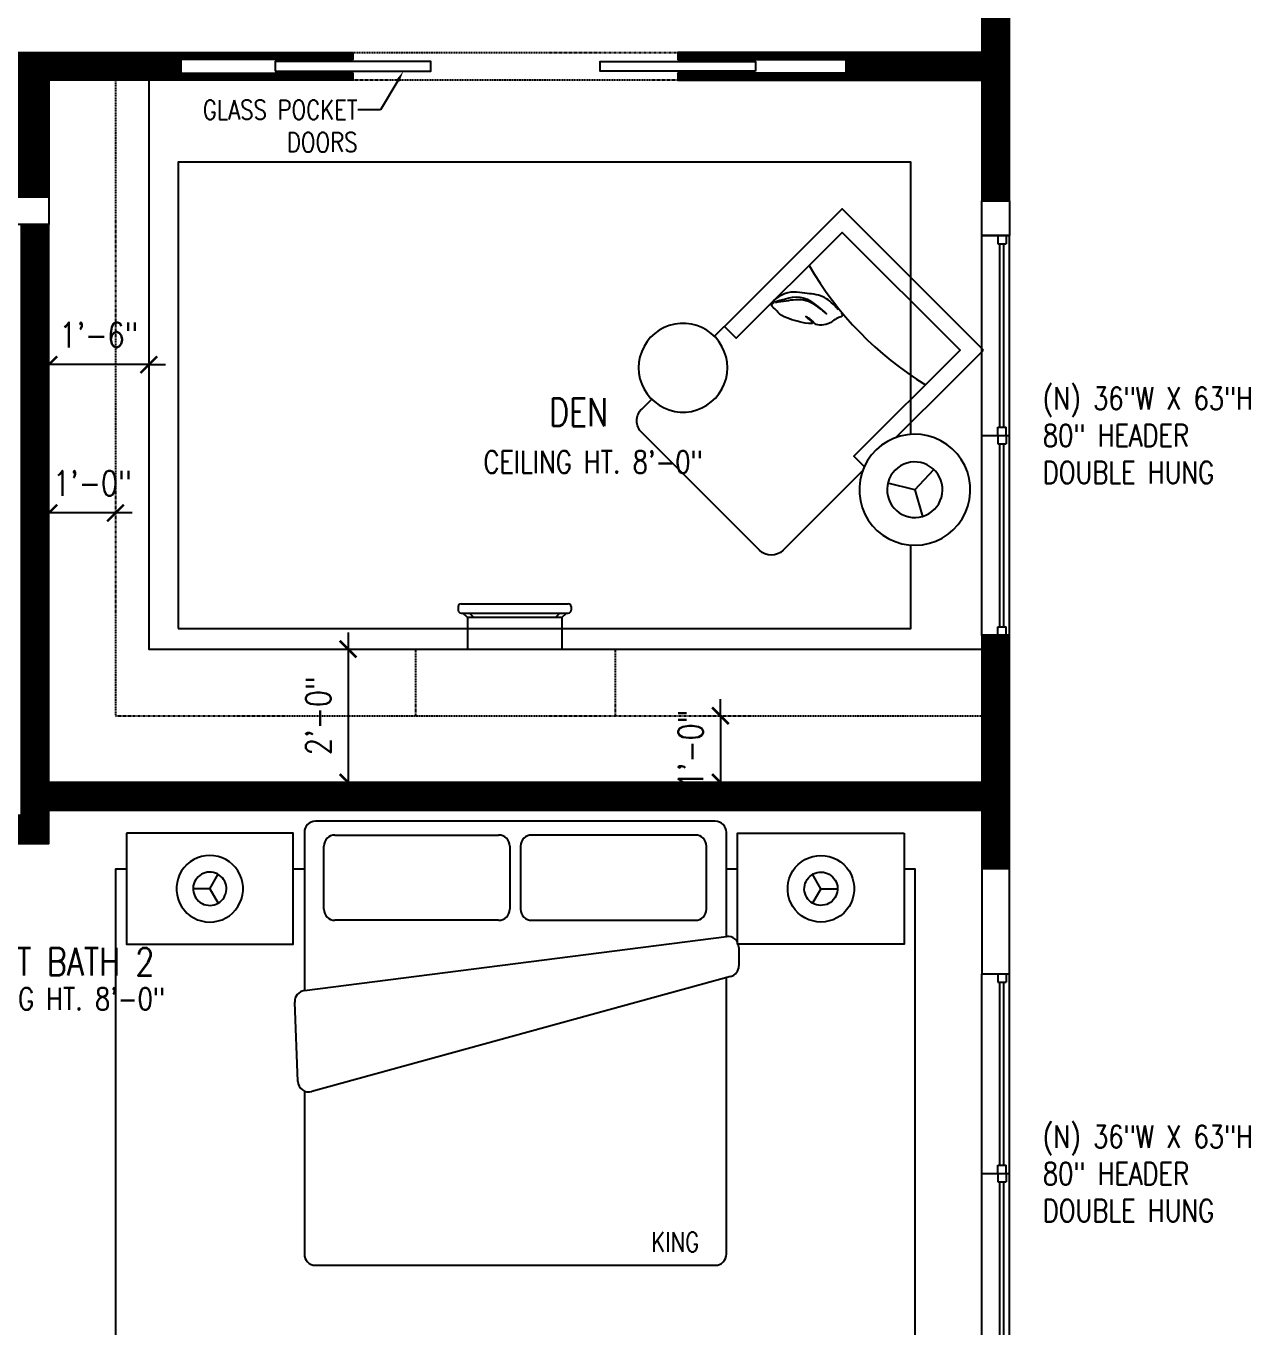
# Model space of a CAD drawing. Header units: inches. Extents: x -1 to 4116, y -71 to 1384.
# Drawn here: x 1311.7 to 1532.1, y 479 to 713.4 of the extents above; entities that cross this region are included whole.
import ezdxf
from ezdxf import colors
from ezdxf.entities.mleader import LeaderData, LeaderLine
from ezdxf.enums import TextEntityAlignment as Align
from ezdxf.math import Vec2, Vec3

# ---------------------------------------------------------------- set-up
doc = ezdxf.new("R2010")
doc.units = ezdxf.units.IN
doc.header["$MEASUREMENT"] = 0
doc.linetypes.add('HIDDEN2', pattern=[0.1875, 0.125, -0.0625])
doc.layers.get('DEFPOINTS').update_dxf_attribs({"color": 92, "lineweight": 15})
for name, color, linetype in [('A-ANNO - NEW', 3, 'Continuous'), ('A-ANNO-CLNG-HT-NEW', 2, 'Continuous'), ('A-ANNO-ROOMTAG-NEW', 2, 'Continuous'), ('A-CASE-BLW', 1, 'HIDDEN2'), ('A-CASE-NEW', 2, 'Continuous'), ('A-CASE-OVER', 1, 'HIDDEN2'), ('A-CLNG-HEAD', 1, 'HIDDEN2'), ('A-DIM-CONS', 2, 'Continuous'), ('A-DOOR-NEW', 2, 'Continuous'), ('A-FLOR-SILL', 8, 'Continuous'), ('A-FURN', 8, 'Continuous'), ('A-GLAZ', 1, 'Continuous'), ('A-WALL-EXIST', 4, 'Continuous'), ('A-WALL-HTCH-F', 252, 'Continuous'), ('A-WALL-NEW', 4, 'Continuous')]:
    doc.layers.add(name, color=color, linetype=linetype)
doc.styles.add('ccTXT', font='ROMANS.shx', dxfattribs={"width": 0.8})
doc.dimstyles.new('DIM48$0', dxfattribs={"dimscale": 48, "dimtxt": 0.09375, "dimasz": 0.0625, "dimexe": 0.0625, "dimexo": 0.0625, "dimgap": 0.0625, "dimtad": 0, "dimdec": 8, "dimrnd": 0.125, "dimzin": 3, "dimdsep": 46, "dimlunit": 4, "dimtxsty": 'ccTXT', "dimblk": 'ARCHTICK', "dimblk1": 'ARCHTICK', "dimblk2": 'ARCHTICK', "dimsah": 1, "dimcen": 0.09375, "dimdle": 0.0625, "dimclrd": 2, "dimclre": 1, "dimclrt": 256, "dimadec": 0, "dimazin": 0, "dimtfac": 0.6, "dimtdec": 4, "dimtix": 1, "dimtmove": 2, "dimatfit": 3, "dimldrblk": 'ARCHTICK', "dimfxl": 1, "dimtvp": 1, "dimfrac": 2, "dimtolj": 1, "dimtzin": 0, "dimarcsym": 0})

# ---------------------------------------------------------------- blocks, each defined once
blk = doc.blocks.new('*U4')
for p, q in [((0, 5), (36, 5)), ((0, 5), (36, 5)), ((0, 2.875), (0, 4.375)), ((0, 4.375), (1.5, 4.375)), ((0, 2.875), (1.5, 2.875)), ((1.5, 2.875), (1.5, 4.375)), ((1.5, 4), (34.5, 4)), ((1.5, 3.25), (34.5, 3.25)), ((34.5, 2.875), (34.5, 4.375)), ((36, 4.375), (34.5, 4.375)), ((36, 2.875), (34.5, 2.875)), ((36, 2.875), (36, 4.375))]:
    blk.add_line(p, q)
at = {"flags": 128}
for points in [[(0, 0), (0, 5), (0, 5), (0, 5)], [(36, 0), (36, 5), (36, 5), (36, 5)]]:
    blk.add_lwpolyline(points, dxfattribs=at)
at = {"layer": 'A-FLOR-SILL'}
blk.add_line((0, 0), (36, 0), dxfattribs=at)
at = {"layer": 'A-GLAZ', "color": 8}
blk.add_line((0, 0), (36, 0), dxfattribs=at)
blk = doc.blocks.new('*U140')
blk.add_lwpolyline([(-66, -42), (66, -42), (66, 42), (-66, 42)], close=True)
blk = doc.blocks.new('*U141')
at = {"color": 0, "linetype": 'ByBlock'}
for p, q in [((-10.16, 19.49), (-10.16, 18.83)), ((-9.66, 19.99), (9.66, 19.99)), ((10.16, 19.49), (10.16, 18.83)), ((-9.66, 18.33), (9.66, 18.33)), ((-8.5, 17.5), (-9.33, 18.33)), ((8.5, 17.5), (-8.5, 17.5)), ((-8.5, 17.5), (-8.5, 2.16)), ((-7.33, 17.5), (-8.16, 18.33)), ((7.33, 17.5), (8.16, 18.33)), ((8.5, 17.5), (9.33, 18.33)), ((8.5, 17.5), (8.5, 2.16)), ((6.84, 0.5), (-6.84, 0.5))]:
    blk.add_line(p, q, dxfattribs=at)
for centre, radius, start, end in [((-9.66, 19.49), 0.5, 90, 180), ((-9.66, 18.83), 0.5, 180, 270), ((9.66, 19.49), 0.5, 0, 90), ((9.66, 18.83), 0.5, 270, 0), ((-6.84, 2.16), 1.66, 180, 270), ((6.84, 2.16), 1.66, 270, 0)]:
    blk.add_arc(centre, radius, start, end, dxfattribs=at)
blk = doc.blocks.new('*U147')
blk.add_lwpolyline([(-72, -54), (72, -54), (72, 54), (-72, 54)], close=True)
blk = doc.blocks.new('*U131')
for p, q in [((-34.49, -15.85), (-34.49, -4.49)), ((-32.49, -2.49), (-3.02, -2.49)), ((-1.02, -4.49), (-1.02, -15.85)), ((0.95, -4.49), (0.95, -15.85)), ((32.42, -2.49), (2.95, -2.49)), ((34.42, -15.85), (34.42, -4.49)), ((-3.02, -17.85), (-32.49, -17.85)), ((2.95, -17.85), (32.42, -17.85)), ((-38, -30.52), (38, -20.77)), ((40.26, -22.75), (40.26, -26.06)), ((38.77, -27.99), (-36.64, -48.72)), ((-39.16, -46.87), (-39.74, -32.58))]:
    blk.add_line(p, q)
for points in [[(38, -20.77), (38, -2, 0.414214), (36, 0), (-36, 0, 0.414214), (-38, -2), (-38, -30.52)], [(-38, -48.61), (-38, -78, 0.414214), (-36, -80), (36, -80, 0.414214), (38, -78), (38, -28.2)]]:
    blk.add_lwpolyline(points, format="xyb")
for centre, start, end in [((-32.49, -4.49), 90, 180), ((-3.02, -4.49), 0, 90), ((2.95, -4.49), 90, 180), ((32.42, -4.49), 0, 90), ((-32.49, -15.85), 180, 270), ((-3.02, -15.85), 270, 0), ((2.95, -15.85), 180, 270), ((32.42, -15.85), 270, 0), ((38.26, -22.75), 0, 97.3662), ((38.26, -26.06), 285, 0), ((-37.74, -32.5), 97.3662, 182.3352), ((-37.16, -46.79), 182.3352, 285)]:
    blk.add_arc(centre, 2, start, end)
blk = doc.blocks.new('*U148')
blk.add_wipeout([(0, 0), (0, -20), (30, -20), (30, 0)])
blk.add_lwpolyline([(0, 0), (0, -20), (30, -20), (30, 0)], close=True)
blk = doc.blocks.new('*U138')
blk.add_wipeout([(6, 0), (5.95, 0.75), (5.81, 1.49), (5.58, 2.21), (5.26, 2.89), (4.85, 3.53), (4.37, 4.11), (3.82, 4.62), (3.21, 5.07), (2.55, 5.43), (1.85, 5.71), (1.12, 5.89), (0.38, 5.99), (-0.38, 5.99), (-1.12, 5.89), (-1.85, 5.71), (-2.55, 5.43), (-3.21, 5.07), (-3.82, 4.62), (-4.37, 4.11), (-4.85, 3.53), (-5.26, 2.89), (-5.58, 2.21), (-5.81, 1.49), (-5.95, 0.75), (-6, 0), (-5.95, -0.75), (-5.81, -1.49), (-5.58, -2.21), (-5.26, -2.89), (-4.85, -3.53), (-4.37, -4.11), (-3.82, -4.62), (-3.21, -5.07), (-2.55, -5.43), (-1.85, -5.71), (-1.12, -5.89), (-0.38, -5.99), (0.38, -5.99), (1.12, -5.89), (1.85, -5.71), (2.55, -5.43), (3.21, -5.07), (3.82, -4.62), (4.37, -4.11), (4.85, -3.53), (5.26, -2.89), (5.58, -2.21), (5.81, -1.49), (5.95, -0.75)])
at = {"color": 0}
for q in [(-2.6, 1.5), (2.6, 1.5), (0, -3)]:
    blk.add_line((0, 0), q, dxfattribs=at)
for points in [[(6, 0), (5.95, 0.75), (5.81, 1.49), (5.58, 2.21), (5.26, 2.89), (4.85, 3.53), (4.37, 4.11), (3.82, 4.62), (3.21, 5.07), (2.55, 5.43), (1.85, 5.71), (1.12, 5.89), (0.38, 5.99), (-0.38, 5.99), (-1.12, 5.89), (-1.85, 5.71), (-2.55, 5.43), (-3.21, 5.07), (-3.82, 4.62), (-4.37, 4.11), (-4.85, 3.53), (-5.26, 2.89), (-5.58, 2.21), (-5.81, 1.49), (-5.95, 0.75), (-6, 0), (-5.95, -0.75), (-5.81, -1.49), (-5.58, -2.21), (-5.26, -2.89), (-4.85, -3.53), (-4.37, -4.11), (-3.82, -4.62), (-3.21, -5.07), (-2.55, -5.43), (-1.85, -5.71), (-1.12, -5.89), (-0.38, -5.99), (0.38, -5.99), (1.12, -5.89), (1.85, -5.71), (2.55, -5.43), (3.21, -5.07), (3.82, -4.62), (4.37, -4.11), (4.85, -3.53), (5.26, -2.89), (5.58, -2.21), (5.81, -1.49), (5.95, -0.75)], [(2.6, 1.5), (2.39, 1.81), (2.14, 2.1), (1.86, 2.35), (1.55, 2.57), (1.22, 2.74), (0.87, 2.87), (0.5, 2.96), (0.13, 3), (-0.25, 2.99), (-0.62, 2.93), (-0.99, 2.83), (-1.33, 2.69), (-1.66, 2.5), (-1.96, 2.27), (-2.23, 2.01), (-2.46, 1.71), (-2.66, 1.39), (-2.81, 1.05), (-2.92, 0.69), (-2.98, 0.31), (-3, -0.06), (-2.97, -0.44), (-2.89, -0.81), (-2.77, -1.16), (-2.6, -1.5), (-2.39, -1.81), (-2.14, -2.1), (-1.86, -2.35), (-1.55, -2.57), (-1.22, -2.74), (-0.87, -2.87), (-0.5, -2.96), (-0.13, -3), (0.25, -2.99), (0.62, -2.93), (0.99, -2.83), (1.33, -2.69), (1.66, -2.5), (1.96, -2.27), (2.23, -2.01), (2.46, -1.71), (2.66, -1.39), (2.81, -1.05), (2.92, -0.69), (2.98, -0.31), (3, 0.06), (2.97, 0.44), (2.89, 0.81), (2.77, 1.16)]]:
    blk.add_lwpolyline(points, close=True)
blk = doc.blocks.new('*U149')
blk.add_wipeout([(0, 0), (0, -20), (30, -20), (30, 0)])
blk.add_lwpolyline([(0, 0), (0, -20), (30, -20), (30, 0)], close=True)
blk = doc.blocks.new('*U150')
blk.add_wipeout([(8, 0), (7.94, 1), (7.75, 1.99), (7.44, 2.94), (7.01, 3.85), (6.47, 4.7), (5.83, 5.48), (5.1, 6.16), (4.29, 6.75), (3.41, 7.24), (2.47, 7.61), (1.5, 7.86), (0.5, 7.98), (-0.5, 7.98), (-1.5, 7.86), (-2.47, 7.61), (-3.41, 7.24), (-4.29, 6.75), (-5.1, 6.16), (-5.83, 5.48), (-6.47, 4.7), (-7.01, 3.85), (-7.44, 2.94), (-7.75, 1.99), (-7.94, 1), (-8, 0), (-7.94, -1), (-7.75, -1.99), (-7.44, -2.94), (-7.01, -3.85), (-6.47, -4.7), (-5.83, -5.48), (-5.1, -6.16), (-4.29, -6.75), (-3.41, -7.24), (-2.47, -7.61), (-1.5, -7.86), (-0.5, -7.98), (0.5, -7.98), (1.5, -7.86), (2.47, -7.61), (3.41, -7.24), (4.29, -6.75), (5.1, -6.16), (5.83, -5.48), (6.47, -4.7), (7.01, -3.85), (7.44, -2.94), (7.75, -1.99), (7.94, -1)])
blk.add_lwpolyline([(8, 0), (7.94, 1), (7.75, 1.99), (7.44, 2.94), (7.01, 3.85), (6.47, 4.7), (5.83, 5.48), (5.1, 6.16), (4.29, 6.75), (3.41, 7.24), (2.47, 7.61), (1.5, 7.86), (0.5, 7.98), (-0.5, 7.98), (-1.5, 7.86), (-2.47, 7.61), (-3.41, 7.24), (-4.29, 6.75), (-5.1, 6.16), (-5.83, 5.48), (-6.47, 4.7), (-7.01, 3.85), (-7.44, 2.94), (-7.75, 1.99), (-7.94, 1), (-8, 0), (-7.94, -1), (-7.75, -1.99), (-7.44, -2.94), (-7.01, -3.85), (-6.47, -4.7), (-5.83, -5.48), (-5.1, -6.16), (-4.29, -6.75), (-3.41, -7.24), (-2.47, -7.61), (-1.5, -7.86), (-0.5, -7.98), (0.5, -7.98), (1.5, -7.86), (2.47, -7.61), (3.41, -7.24), (4.29, -6.75), (5.1, -6.16), (5.83, -5.48), (6.47, -4.7), (7.01, -3.85), (7.44, -2.94), (7.75, -1.99), (7.94, -1)], close=True)
blk = doc.blocks.new('*U139')
blk.add_wipeout([(10, 0), (9.92, 1.25), (9.69, 2.49), (9.3, 3.68), (8.76, 4.82), (8.09, 5.88), (7.29, 6.85), (6.37, 7.71), (5.36, 8.44), (4.26, 9.05), (3.09, 9.51), (1.87, 9.82), (0.63, 9.98), (-0.63, 9.98), (-1.87, 9.82), (-3.09, 9.51), (-4.26, 9.05), (-5.36, 8.44), (-6.37, 7.71), (-7.29, 6.85), (-8.09, 5.88), (-8.76, 4.82), (-9.3, 3.68), (-9.69, 2.49), (-9.92, 1.25), (-10, 0), (-9.92, -1.25), (-9.69, -2.49), (-9.3, -3.68), (-8.76, -4.82), (-8.09, -5.88), (-7.29, -6.85), (-6.37, -7.71), (-5.36, -8.44), (-4.26, -9.05), (-3.09, -9.51), (-1.87, -9.82), (-0.63, -9.98), (0.63, -9.98), (1.87, -9.82), (3.09, -9.51), (4.26, -9.05), (5.36, -8.44), (6.37, -7.71), (7.29, -6.85), (8.09, -5.88), (8.76, -4.82), (9.3, -3.68), (9.69, -2.49), (9.92, -1.25)])
at = {"color": 0}
for q in [(-4.33, 2.5), (4.33, 2.5), (0, -5)]:
    blk.add_line((0, 0), q, dxfattribs=at)
for points in [[(10, 0), (9.92, 1.25), (9.69, 2.49), (9.3, 3.68), (8.76, 4.82), (8.09, 5.88), (7.29, 6.85), (6.37, 7.71), (5.36, 8.44), (4.26, 9.05), (3.09, 9.51), (1.87, 9.82), (0.63, 9.98), (-0.63, 9.98), (-1.87, 9.82), (-3.09, 9.51), (-4.26, 9.05), (-5.36, 8.44), (-6.37, 7.71), (-7.29, 6.85), (-8.09, 5.88), (-8.76, 4.82), (-9.3, 3.68), (-9.69, 2.49), (-9.92, 1.25), (-10, 0), (-9.92, -1.25), (-9.69, -2.49), (-9.3, -3.68), (-8.76, -4.82), (-8.09, -5.88), (-7.29, -6.85), (-6.37, -7.71), (-5.36, -8.44), (-4.26, -9.05), (-3.09, -9.51), (-1.87, -9.82), (-0.63, -9.98), (0.63, -9.98), (1.87, -9.82), (3.09, -9.51), (4.26, -9.05), (5.36, -8.44), (6.37, -7.71), (7.29, -6.85), (8.09, -5.88), (8.76, -4.82), (9.3, -3.68), (9.69, -2.49), (9.92, -1.25)], [(4.33, 2.5), (3.98, 3.02), (3.57, 3.5), (3.11, 3.92), (2.59, 4.28), (2.03, 4.57), (1.45, 4.79), (0.83, 4.93), (0.21, 5), (-0.42, 4.98), (-1.04, 4.89), (-1.64, 4.72), (-2.22, 4.48), (-2.77, 4.16), (-3.27, 3.78), (-3.72, 3.35), (-4.11, 2.85), (-4.43, 2.32), (-4.69, 1.74), (-4.87, 1.14), (-4.97, 0.52), (-5, -0.1), (-4.95, -0.73), (-4.82, -1.34), (-4.61, -1.94), (-4.33, -2.5), (-3.98, -3.02), (-3.57, -3.5), (-3.11, -3.92), (-2.59, -4.28), (-2.03, -4.57), (-1.45, -4.79), (-0.83, -4.93), (-0.21, -5), (0.42, -4.98), (1.04, -4.89), (1.64, -4.72), (2.22, -4.48), (2.77, -4.16), (3.27, -3.78), (3.72, -3.35), (4.11, -2.85), (4.43, -2.32), (4.69, -1.74), (4.87, -1.14), (4.97, -0.52), (5, 0.1), (4.95, 0.73), (4.82, 1.34), (4.61, 1.94)]]:
    blk.add_lwpolyline(points, close=True)
blk = doc.blocks.new('*U106')
at = {"linetype": 'ByBlock'}
blk.add_lwpolyline([(0, 0), (-28, 0), (-28, -1.75), (0, -1.75)], close=True, dxfattribs=at)
blk = doc.blocks.new('_ArchTick')
at = {"color": 0, "linetype": 'ByBlock', "const_width": 0.15}
blk.add_lwpolyline([(-0.5, -0.5), (0.5, 0.5)], dxfattribs=at)
blk = doc.blocks.new('*D541')
at = {"layer": 'A-DIM-CONS', "color": 2, "lineweight": -2, "transparency": 16777216}
blk.add_line((1369.69, 604.12), (1369.69, 574.12), dxfattribs=at)
at = {"layer": 'DEFPOINTS', "color": 0, "transparency": 16777216}
for p in [(1369.69, 601.12), (1369.69, 577.12), (1369.69, 577.12)]:
    blk.add_point(p, dxfattribs=at)
at = {"layer": 'A-DIM-CONS', "color": 2, "lineweight": -2, "transparency": 16777216, "xscale": 3, "yscale": 3, "zscale": 3}
for p, rotation in [((1369.69, 601.12), 90), ((1369.69, 577.12), 270)]:
    blk.add_blockref('_ArchTick', p, dxfattribs=dict(at, rotation=rotation))
at = {"layer": 'A-DIM-CONS', "transparency": 16777216, "insert": (1364.33, 589.12), "char_height": 4.5, "attachment_point": 5, "rotation": 90, "style": 'ccTXT'}
blk.add_mtext('\\A1;2\'-0"', dxfattribs=at)
blk = doc.blocks.new('*D542')
at = {"layer": 'A-DIM-CONS', "color": 2, "lineweight": -2, "transparency": 16777216}
for p, q in [((1436.74, 589.12), (1436.74, 592.12)), ((1436.74, 589.12), (1436.74, 577.12)), ((1436.74, 577.12), (1436.74, 574.12))]:
    blk.add_line(p, q, dxfattribs=at)
at = {"layer": 'DEFPOINTS', "color": 0, "transparency": 16777216}
for p in [(1436.74, 589.12), (1436.74, 577.12), (1436.74, 577.12)]:
    blk.add_point(p, dxfattribs=at)
at = {"layer": 'A-DIM-CONS', "color": 2, "lineweight": -2, "transparency": 16777216, "xscale": 3, "yscale": 3, "zscale": 3}
for p, rotation in [((1436.74, 589.12), 270), ((1436.74, 577.12), 90)]:
    blk.add_blockref('_ArchTick', p, dxfattribs=dict(at, rotation=rotation))
at = {"layer": 'A-DIM-CONS', "transparency": 16777216, "insert": (1431.39, 583.12), "char_height": 4.5, "attachment_point": 5, "rotation": 90, "style": 'ccTXT'}
blk.add_mtext('\\A1;1\'-0"', dxfattribs=at)
blk = doc.blocks.new('*D543')
at = {"layer": 'A-DIM-CONS', "color": 2, "lineweight": -2, "transparency": 16777216}
for p, q in [((1315.81, 652.37), (1312.81, 652.37)), ((1333.81, 652.37), (1315.81, 652.37)), ((1333.81, 652.37), (1336.81, 652.37))]:
    blk.add_line(p, q, dxfattribs=at)
at = {"layer": 'DEFPOINTS', "color": 0, "transparency": 16777216}
for p in [(1315.81, 652.37), (1315.81, 652.37), (1333.81, 652.37)]:
    blk.add_point(p, dxfattribs=at)
at = {"layer": 'A-DIM-CONS', "color": 2, "lineweight": -2, "transparency": 16777216, "xscale": 3, "yscale": 3, "zscale": 3}
blk.add_blockref('_ArchTick', (1315.81, 652.37), dxfattribs=at)
at = {"layer": 'A-DIM-CONS', "color": 2, "lineweight": -2, "transparency": 16777216, "xscale": 3, "yscale": 3, "zscale": 3, "rotation": 180}
blk.add_blockref('_ArchTick', (1333.81, 652.37), dxfattribs=at)
at = {"layer": 'A-DIM-CONS', "transparency": 16777216, "insert": (1324.81, 657.72), "char_height": 4.5, "attachment_point": 5, "style": 'ccTXT'}
blk.add_mtext('\\A1;1\'-6"', dxfattribs=at)
blk = doc.blocks.new('*D544')
at = {"layer": 'A-DIM-CONS', "color": 2, "lineweight": -2, "transparency": 16777216}
blk.add_line((1330.81, 625.65), (1312.81, 625.65), dxfattribs=at)
at = {"layer": 'DEFPOINTS', "color": 0, "transparency": 16777216}
for p in [(1315.81, 625.65), (1315.81, 625.65), (1327.81, 625.65)]:
    blk.add_point(p, dxfattribs=at)
at = {"layer": 'A-DIM-CONS', "color": 2, "lineweight": -2, "transparency": 16777216, "xscale": 3, "yscale": 3, "zscale": 3, "rotation": 180}
blk.add_blockref('_ArchTick', (1315.81, 625.65), dxfattribs=at)
at = {"layer": 'A-DIM-CONS', "color": 2, "lineweight": -2, "transparency": 16777216, "xscale": 3, "yscale": 3, "zscale": 3}
blk.add_blockref('_ArchTick', (1327.81, 625.65), dxfattribs=at)
at = {"layer": 'A-DIM-CONS', "transparency": 16777216, "insert": (1323.64, 631.01), "char_height": 4.5, "attachment_point": 5, "style": 'ccTXT'}
blk.add_mtext('\\A1;1\'-0"', dxfattribs=at)

msp = doc.modelspace()

# ---------------------------------------------------------------- hatches: boundary and pattern name
at = {"layer": 'A-WALL-HTCH-F'}
h = msp.add_hatch(dxfattribs=at)
h.set_pattern_fill('ANSI31', color=256)
h.set_pattern_definition([(45, (344.39756, 69.81976), (-0.088388348, 0.088388348), [])])
h.paths.add_polyline_path([(868.06377117, 1221.86544828), (844.06377117, 1221.86544828), (844.06377117, 1197.86544828), (868.06377117, 1197.86544828)])
h.paths.add_polyline_path([(864.56377117, 1201.36544828), (847.56377117, 1201.36544828), (847.56377117, 1218.36544828), (864.56377117, 1218.36544828)], flags=16)
h.paths.add_polyline_path([(1028.06377117, 1221.86544828), (1004.06377117, 1221.86544828), (1004.06377117, 1197.86544828), (1028.06377117, 1197.86544828)])
h.paths.add_polyline_path([(1007.56377117, 1218.36544828), (1024.56377117, 1218.36544828), (1024.56377117, 1201.36544828), (1007.56377117, 1201.36544828)], flags=16)
h.paths.add_polyline_path([(1188.06377117, 1221.86544828), (1164.06377117, 1221.86544828), (1164.06377117, 1197.86544828), (1188.06377117, 1197.86544828)])
h.paths.add_polyline_path([(1167.56377117, 1218.36544828), (1184.56377117, 1218.36544828), (1184.56377117, 1201.36544828), (1167.56377117, 1201.36544828)], flags=16)
h.paths.add_polyline_path([(1044.06377117, 273.86544828), (1020.06377117, 273.86544828), (1020.06377117, 249.86544828), (1044.06377117, 249.86544828)])
h.paths.add_polyline_path([(1040.56377117, 253.36544828), (1023.56377117, 253.36544828), (1023.56377117, 270.36544828), (1040.56377117, 270.36544828)], flags=16)
h.paths.add_polyline_path([(1163.31377117, 273.86544828), (1152.06377117, 273.86544828), (1152.06377117, 249.86544828), (1163.31377117, 249.86544828), (1163.31377117, 253.36544828), (1155.56377117, 253.36544828), (1155.56377117, 270.36544828), (1163.31377117, 270.36544828)])
h.paths.add_polyline_path([(856.06377117, 326.11544828), (836.31377117, 326.11544828), (836.31377117, 350.07893897), (831.31377117, 350.07893897), (831.31377117, 321.11544828), (856.06377117, 321.11544828)])
h.paths.add_polyline_path([(908.06377117, 326.11544828), (904.06377117, 326.11544828), (904.06377117, 321.11544828), (908.06377117, 321.11544828)])
h.paths.add_polyline_path([(960.06377117, 326.11544828), (956.06377117, 326.11544828), (956.06377117, 321.11544828), (960.06377117, 321.11544828)])
h.paths.add_polyline_path([(836.31377117, 460.1519576), (831.31377117, 460.1519576), (831.31377117, 374.07893897), (836.31377117, 374.07893897)])
h.paths.add_polyline_path([(1212.56377117, 504.36544828), (1167.56377117, 504.36544828), (1167.56377117, 504.86544828), (1164.06377117, 504.86544828), (1164.06377117, 501.36544828), (1166.06377117, 501.36544828), (1166.06377117, 503.63852295), (1167.56377117, 503.63852295), (1167.56377117, 501.36544828), (1204.56377117, 501.36544828), (1204.56377117, 500.86544828), (1208.06377117, 500.86544828), (1208.06377117, 501.36544828), (1212.56377117, 501.36544828)], flags=17)
h.paths.add_polyline_path([(1212.56377117, 504.86544828), (1204.56377117, 504.86544828), (1186.06377117, 504.86544828), (1186.06377117, 504.36544828), (1212.56377117, 504.36544828)], flags=16)
edge = h.paths.add_edge_path(flags=17)
edge.add_line((1212.56488726, 505.11544828), (1186.06377117, 505.11544828))
edge.add_line((1186.06377117, 505.11544828), (1186.06377117, 504.86544828))
edge.add_line((1186.06377117, 504.86544828), (1204.56377117, 504.86544828))
edge.add_line((1204.56377117, 504.86544828), (1212.56377117, 504.86544828))
edge.add_arc((1240.56377117, 504.86544828), 28, 179.4884237428, 180, ccw=False)
h.paths.add_polyline_path([(1172.56377117, 681.86544828), (1167.56377117, 681.86544828), (1167.56377117, 704.36544828), (1172.56377117, 704.36544828)], flags=16)
h.paths.add_polyline_path([(1208.06377117, 500.86544828), (1204.56377117, 500.86544828), (1204.56377117, 500.11544828), (1208.06377117, 500.11544828)], flags=17)
h.paths.add_polyline_path([(1172.81377117, 495.86544828), (1172.06377117, 495.86544828), (1172.06377117, 486.86544828), (1172.81377117, 486.86544828)], flags=17)
h.paths.add_polyline_path([(1172.81377117, 500.11544828), (1204.56377117, 500.11544828), (1204.56377117, 500.86544828), (1172.06377117, 500.86544828), (1172.06377117, 495.86544828), (1172.81377117, 495.86544828)], flags=16)
h.paths.add_polyline_path([(1172.06377117, 486.86544828), (1167.56377117, 486.86544828), (1167.56377117, 478.86544828), (1172.06377117, 478.86544828)], flags=17)
h.paths.add_polyline_path([(1172.81377117, 486.86544828), (1172.06377117, 486.86544828), (1172.06377117, 482.86544828), (1172.81377117, 482.86544828)], flags=17)
h.paths.add_polyline_path([(1172.81377117, 482.86544828), (1172.06377117, 482.86544828), (1172.06377117, 478.86544828), (1172.81377117, 478.86544828)], flags=17)
h.paths.add_polyline_path([(1167.56377117, 501.36544828), (1166.06377117, 501.36544828), (1166.06377117, 478.86544828), (1167.56377117, 478.86544828)], flags=17)
h.paths.add_polyline_path([(1166.06377117, 486.86544828), (1164.06377117, 486.86544828), (1164.06377117, 478.86544828), (1166.06377117, 478.86544828)], flags=17)
h.paths.add_polyline_path([(1164.06377117, 504.36544828), (1163.31377117, 504.36544828), (1163.31377117, 478.86544828), (1164.06377117, 478.86544828)], flags=17)
h.paths.add_polyline_path([(1166.06377117, 495.86544828), (1164.06377117, 495.86544828), (1164.06377117, 486.86544828), (1166.06377117, 486.86544828)], flags=17)
h.paths.add_polyline_path([(1166.06377117, 501.36544828), (1164.06377117, 501.36544828), (1164.06377117, 495.86544828), (1166.06377117, 495.86544828)], flags=17)
h.paths.add_polyline_path([(1172.06377117, 500.86544828), (1204.56377117, 500.86544828), (1204.56377117, 501.36544828), (1167.56377117, 501.36544828), (1167.56377117, 495.86544828), (1172.06377117, 495.86544828)], flags=17)
h.paths.add_polyline_path([(1172.06377117, 495.86544828), (1167.56377117, 495.86544828), (1167.56377117, 486.86544828), (1172.06377117, 486.86544828)], flags=17)
h.paths.add_polyline_path([(1167.56377117, 503.63852295), (1166.06377117, 503.63852295), (1166.06377117, 501.36544828), (1167.56377117, 501.36544828)], flags=16)
h.paths.add_polyline_path([(1168.31377117, 554.11544828), (1190.31377117, 554.11544828), (1190.31377117, 580.36544828), (1185.31377117, 580.36544828), (1185.31377117, 559.11544828), (1163.31377117, 559.11544828), (1163.31377117, 506.36544828), (1164.06377117, 506.36544828), (1164.06377117, 504.86544828), (1175.06377117, 504.86544828), (1175.06377117, 505.11544828), (1168.31377117, 505.11544828)], flags=17)
h.paths.add_polyline_path([(1164.06377117, 504.86544828), (1164.06377117, 506.36544828), (1163.31377117, 506.36544828), (1163.31377117, 504.36544828), (1164.06377117, 504.36544828)], flags=17)
h.paths.add_polyline_path([(1175.06377117, 504.86544828), (1167.56377117, 504.86544828), (1167.56377117, 504.36544828), (1175.06377117, 504.36544828)], flags=16)
h.paths.add_polyline_path([(1186.06377117, 504.86544828), (1175.06377117, 504.86544828), (1175.06377117, 504.36544828), (1186.06377117, 504.36544828)], flags=16)
h.paths.add_polyline_path([(1186.06377117, 505.11544828), (1175.06377117, 505.11544828), (1175.06377117, 504.86544828), (1186.06377117, 504.86544828)], flags=16)
h.paths.add_polyline_path([(1168.31377117, 418.1169859), (1168.31377117, 444.36544828), (1172.81914228, 444.36544828), (1172.81914228, 423.11544828), (1209.06377117, 423.11544828), (1209.06377117, 418.1169859)])
h.paths.add_polyline_path([(1253.06914228, 423.1169859), (1241.06377117, 423.1169859), (1241.06377117, 418.11544828), (1253.06914228, 418.11544828)])
h.paths.add_polyline_path([(1244.31377117, 398.11544828), (1249.31377117, 398.11544828), (1249.31377117, 394.1169859), (1288.81377117, 394.1169859), (1288.81377117, 398.11544828), (1293.81913633, 398.11536314), (1293.82618755, 360.6163898), (1288.8191421, 360.6163898), (1288.8191421, 389.1169859), (1244.31377117, 389.1169859)])
h.paths.add_polyline_path([(1288.81914228, 436.11544828), (1288.81914228, 423.1169859), (1285.06914228, 423.1169859), (1285.06914228, 418.1169859), (1288.81377117, 418.1169859), (1288.81377117, 403.11544828), (1293.81914228, 403.11544816), (1293.81914109, 436.11544828)])
h.paths.add_polyline_path([(1288.81914228, 441.11544828), (1288.81914228, 445.61544828), (1293.81377117, 445.61544828), (1293.81377117, 441.11544828)])
h.paths.add_polyline_path([(1336.31377117, 441.11544828), (1368.31377117, 441.11544828), (1368.31377117, 436.11544828), (1365.81377117, 436.11544828), (1365.81377117, 398.11544828), (1357.31377117, 398.11544828), (1357.31377117, 403.11544828), (1360.81377117, 403.11544828), (1360.81377117, 436.11544828), (1336.31377117, 436.11544828)])
h.paths.add_polyline_path([(1168.31377099, 325.11792741), (1288.8191421, 325.11792741), (1288.8191421, 328.6163898), (1293.81795388, 328.61630476), (1293.81795388, 319.11792741), (1168.31377099, 319.11792741)])
h.paths.add_polyline_path([(1483.81377117, 460.36544828), (1488.81377117, 460.36544828), (1488.81377117, 470.61544828), (1483.81377117, 470.61544828)])
h.paths.add_polyline_path([(1483.81377117, 561.61544828), (1488.81377117, 561.61544828), (1488.81377117, 603.61544828), (1483.81377117, 603.61544828), (1483.81377117, 577.11544828), (1315.81377117, 577.11544828), (1315.81377117, 677.61544828), (1310.81377117, 677.61544828), (1310.81377117, 571.11544828), (1307.56377117, 571.11544828), (1307.56377117, 566.11544828), (1315.81377117, 566.11544828), (1315.81377117, 572.11544828), (1483.81377117, 572.11544828), (1483.81377117, 561.61544828), (1488.81377117, 561.61544828)])
h.paths.add_polyline_path([(1308.81377116, 682.61544828), (1308.81377116, 708.61544828), (1370.56377117, 708.61544828), (1370.56377117, 707.36544828), (1339.56377117, 707.36544828), (1339.56377117, 704.86544828), (1370.56377117, 704.86544828), (1370.56377117, 703.61544828), (1315.81377117, 703.61544828), (1315.81377117, 682.61544828), (1311.56377117, 682.61544828), (1311.56377117, 702.11544828), (1311.56377117, 682.61544828)])
h.paths.add_polyline_path([(1483.81377117, 734.36544828), (1483.81377117, 708.61544828), (1429.06377117, 708.61544828), (1429.06377117, 707.36544828), (1459.31377117, 707.36544828), (1459.31377117, 704.86544828), (1429.06377117, 704.86544828), (1429.06377117, 703.61544828), (1483.81377117, 703.61544828), (1483.81377117, 681.86544828), (1488.81377117, 681.86544828), (1488.81377117, 734.36544828)])
h.paths.add_polyline_path([(1483.81377117, 830.36544828), (1483.81377117, 782.36544828), (1488.81377117, 782.36544828), (1488.81377117, 811.61544828), (1506.81377117, 811.61544828), (1506.81377117, 897.11544828), (1488.81377117, 897.11544828), (1488.81377117, 926.36544828), (1483.81377117, 926.36544828), (1483.81377117, 878.36544828), (1488.06377117, 878.36544828), (1488.06377117, 892.86544828), (1502.56377117, 892.86544828), (1502.56377117, 815.86544828), (1488.06377117, 815.86544828), (1488.06377117, 830.36544828)])
h.paths.add_polyline_path([(1398.06377117, 1001.61544828), (1398.06377117, 1006.61544828), (1488.81377117, 1006.61544828), (1488.81377117, 974.36544828), (1483.81377117, 974.36544828), (1483.81377117, 1001.61544828), (1414.06377117, 1001.61544828)])
h.paths.add_polyline_path([(1172.06377117, 1006.61544828), (1254.06377117, 1006.61544828), (1254.06377117, 1001.61544828), (1172.06377117, 1001.61544828)])
h.paths.add_polyline_path([(1012.06377117, 1006.61544828), (1028.06377117, 1006.61544828), (1028.06377117, 1001.61544828), (1012.06377117, 1001.61544828)])
h.paths.add_polyline_path([(868.06377117, 1006.61544828), (868.06377117, 1001.61544828), (836.31377117, 1001.61544828), (836.31377117, 915.86544828), (831.31377117, 915.86544828), (831.31377117, 1006.61544828)])
h.paths.add_polyline_path([(831.31377117, 879.86544828), (836.31377117, 879.86544828), (836.31377117, 804.36544828), (831.31377117, 804.36544828)])
h.paths.add_polyline_path([(831.31377117, 768.36544828), (831.31377117, 671.36544828), (836.31377117, 671.36544828), (836.31377117, 677.61544828), (867.56377117, 677.61544828), (867.56377117, 678.86544828), (835.31377117, 678.86544828), (835.31377117, 681.36544828), (867.56377117, 681.36544828), (867.56377117, 682.61544828), (836.31377117, 682.61544828), (836.31377117, 768.36544828)])
h.paths.add_polyline_path([(899.56377117, 682.61544828), (976.06377117, 682.61544828), (976.06377117, 677.61544828), (976.31377117, 677.61544828), (976.31377117, 647.36544828), (971.31377117, 647.36544828), (971.31377117, 677.61544828), (899.56377117, 677.61544828)])
h.paths.add_polyline_path([(1027.81377117, 508.11544828), (1027.81377117, 443.11544828), (1032.81377117, 443.11544828), (1032.81377117, 669.11544828), (1038.81377117, 669.11544828), (1038.81377117, 677.61544828), (1034.56377117, 677.61544828), (1034.56377117, 673.36544828), (1032.06377117, 673.36544828), (1032.06377117, 677.61544828), (1027.81377117, 677.61544828), (1027.81377117, 577.11544828), (976.31377117, 577.11544828), (976.31377117, 605.36544828), (971.31377117, 605.36544828), (971.31377117, 577.11544828), (836.31377117, 577.11544828), (836.31377117, 639.36544828), (831.31377117, 639.36544828), (831.31377117, 560.61544828), (836.31377117, 560.61544828), (836.31377117, 572.11544828), (911.31377117, 572.11544828), (911.31377117, 544.11544828), (912.56377117, 544.11544828), (912.56377117, 573.11544828), (915.06377117, 573.11544828), (915.06377117, 544.11544828), (916.31377117, 544.11544828), (916.31377117, 572.11544828), (958.31377117, 572.11544828), (958.31377117, 513.11544828), (955.06377117, 513.11544828), (955.06377117, 508.11544828), (966.56377117, 508.11544828), (966.56377117, 513.11544828), (963.31377117, 513.11544828), (963.31377117, 572.11544828), (1027.81377117, 572.11544828), (1027.81377117, 513.11544828), (996.56377117, 513.11544828), (996.56377117, 508.11544828)])
h.paths.add_polyline_path([(916.31377117, 513.11544828), (925.06377117, 513.11544828), (925.06377117, 508.11544828), (836.31377117, 508.11544828), (836.31377117, 484.1519576), (831.31377117, 484.1519576), (831.31377117, 524.61544828), (836.31377117, 524.61544828), (836.31377117, 513.11544828), (911.31377117, 513.11544828), (911.31377117, 516.11544828), (916.31377117, 516.11544828)], flags=17)
h.paths.add_polyline_path([(1027.81377117, 326.11544828), (1027.81377117, 345.86544828), (1032.81377117, 345.86544828), (1032.81377117, 350.11544828), (1074.06377117, 350.11544828), (1074.06377117, 345.11544828), (1032.81377117, 345.11544828), (1032.81377117, 321.11544828), (1008.06377117, 321.11544828), (1008.06377117, 326.11544828)])
h.paths.add_polyline_path([(1122.06377117, 350.11544828), (1163.31377117, 350.11544828), (1163.31377117, 345.11544828), (1122.06377117, 345.11544828)])
h.paths.add_polyline_path([(1032.81377117, 682.61544828), (1032.81377117, 708.61544828), (1019.31377117, 708.61544828), (1019.31377117, 682.61544828), (1023.56377117, 682.61544828), (1023.56377117, 703.61544828), (1028.56377117, 703.61544828), (1028.56377117, 682.61544828)])
h.paths.add_polyline_path([(1027.81377119, 383.11544828), (1032.81377117, 383.11544828), (1032.81377117, 353.36544828), (1027.81377119, 353.36544828)])
h.paths.add_polyline_path([(1164.06377117, 673.36544828), (1161.56377117, 673.36544828), (1161.56377117, 678.36544828), (1164.06377117, 678.36544828)], flags=16)
edge = h.paths.add_edge_path()
edge.add_line((1293.81377117, 505.11544828), (1272.81377117, 505.11544828))
edge.add_line((1272.81377117, 505.11544828), (1272.81377117, 511.61544828))
edge.add_line((1272.81377117, 511.61544828), (1267.81377117, 511.61544828))
edge.add_line((1267.81377117, 511.61544828), (1267.81377117, 505.11544828))
edge.add_line((1267.81377117, 505.11544828), (1244.31377117, 505.11544828))
edge.add_line((1244.31377117, 505.11544828), (1244.31377117, 566.11544828))
edge.add_line((1244.31377117, 566.11544828), (1267.81377117, 566.11544828))
edge.add_line((1267.81377117, 566.11544828), (1267.81377117, 559.61544828))
edge.add_line((1267.81377117, 559.61544828), (1272.81377117, 559.61544828))
edge.add_line((1272.81377117, 559.61544828), (1272.81377117, 566.11544828))
edge.add_line((1272.81377117, 566.11544828), (1277.56377117, 566.11544828))
edge.add_line((1277.56377117, 566.11544828), (1277.56377117, 571.11544828))
edge.add_line((1277.56377117, 571.11544828), (1244.31377117, 571.11544828))
edge.add_line((1244.31377117, 571.11544828), (1244.31377117, 677.61544828))
edge.add_line((1244.31377117, 677.61544828), (1243.06377117, 677.61544828))
edge.add_line((1243.06377117, 677.61544828), (1243.06377117, 682.61544828))
edge.add_line((1243.06377117, 682.61544828), (1176.81377117, 682.61544828))
edge.add_line((1176.81377117, 682.61544828), (1176.81377117, 708.61544828))
edge.add_line((1176.81377117, 708.61544828), (1163.31377117, 708.61544828))
edge.add_line((1163.31377117, 708.61544828), (1163.31377117, 682.61544828))
edge.add_line((1163.31377117, 682.61544828), (1157.31377117, 682.61544828))
edge.add_line((1157.31377117, 682.61544828), (1157.31377117, 669.11544828))
edge.add_line((1157.31377117, 669.11544828), (1163.31377117, 669.11544828))
edge.add_line((1163.31377117, 669.11544828), (1163.31377117, 665.86544828))
edge.add_line((1163.31377117, 665.86544828), (1168.31377117, 665.86544828))
edge.add_line((1168.31377117, 665.86544828), (1168.31377117, 677.61544828))
edge.add_line((1168.31377117, 677.61544828), (1239.31377117, 677.61544828))
edge.add_line((1239.31377117, 677.61544828), (1239.31377117, 618.61544828))
edge.add_line((1239.31377117, 618.61544828), (1190.31377117, 618.61544828))
edge.add_line((1190.31377117, 618.61544828), (1190.31377117, 628.61544828))
edge.add_line((1190.31377117, 628.61544828), (1168.31377117, 628.61544828))
edge.add_line((1168.31377117, 628.61544828), (1168.31377117, 635.86544828))
edge.add_line((1168.31377117, 635.86544828), (1163.31377117, 635.86544828))
edge.add_line((1163.31377117, 635.86544828), (1163.31377117, 623.61544828))
edge.add_line((1163.31377117, 623.61544828), (1185.31377117, 623.61544828))
edge.add_line((1185.31377117, 623.61544828), (1185.31377117, 610.36544828))
edge.add_line((1185.31377117, 610.36544828), (1190.31377117, 610.36544828))
edge.add_line((1190.31377117, 610.36544828), (1190.31377117, 613.61544828))
edge.add_line((1190.31377117, 613.61544828), (1239.31377117, 613.61544828))
edge.add_line((1239.31377117, 613.61544828), (1239.31377117, 505.11544828))
edge.add_line((1239.31377117, 505.11544828), (1212.56488726, 505.11544828))
edge.add_arc((1240.56377117, 504.86544828), 28.00000001, 179.4884237429, 179.9999999999)
edge.add_line((1212.56377117, 504.86544828), (1212.56377117, 501.36544828))
edge.add_line((1212.56377117, 501.36544828), (1208.06377117, 501.36544828))
edge.add_line((1208.06377117, 501.36544828), (1208.06377117, 500.11544828))
edge.add_line((1208.06377117, 500.11544828), (1288.81377117, 500.11544828))
edge.add_line((1288.81377117, 500.11544828), (1288.81377117, 477.61544828))
edge.add_line((1288.81377117, 477.61544828), (1293.81377117, 477.61544828))
edge.add_line((1293.81377117, 477.61544828), (1293.81377117, 505.11544828))

# ---------------------------------------------------------------- linework, layer by layer
at = {"layer": 'A-CLNG-HEAD'}
for p, q in [((1370.56377117, 708.61544828, 0.27330226), (1429.06377117, 708.61544828, 0.27330226)), ((1429.06377117, 703.61544828, 0.27330226), (1370.56377117, 703.61544828, 0.27330226))]:
    msp.add_line(p, q, dxfattribs=at)
at = {"layer": 'A-FURN', "elevation": 0.27330226}
msp.add_lwpolyline([(1484.11003811, 654.965378), (1458.66921127, 680.43778209), (1437.45304141, 659.24410989), (1439.57436175, 657.12278954), (1458.64288271, 676.19132403), (1479.89473985, 654.96374984), (1460.78894207, 635.86995247), (1462.90367748, 633.7515848)], close=True, dxfattribs=at)
msp.add_lwpolyline([(1462.90004016, 633.75522837), (1448.02128174, 618.92266288, -0.4137582676), (1443.78194168, 618.92595838), (1422.57222384, 640.13567622, -0.4142135624), (1422.57222384, 644.37831691), (1437.44552911, 659.25162218)], format="xyb", dxfattribs=at)
at = {"layer": 'A-FURN'}
msp.add_arc((1505.64176988, 700.92929496, 0.27330226), 61.18278388, 210.0915281089, 238.5098092372, dxfattribs=at)
for points in [[(1458.01472222, 662.24934021, 0.27330226), (1457.59571681, 662.68883107, 0.27330226), (1455.1637424, 664.61502439, 0.27330226), (1451.96981538, 665.24674707, 0.27330226), (1447.67525129, 664.82980315, 0.27330226), (1446.25780494, 663.7502533, 0.27330226), (1447.46529595, 663.96334996, 0.27330226), (1453.07701784, 663.72314775, 0.27330226), (1455.83901148, 661.51402245, 0.27330226), (1454.06300771, 662.94494493, 0.27330226), (1450.30021804, 664.04807546, 0.27330226), (1448.57523051, 663.82369246, 0.27330226), (1446.63158315, 663.52521009, 0.27330226)], [(1458.57534305, 661.67866412, 0.27330226), (1458.67806046, 661.19530571, 0.27330226), (1458.09024238, 660.87457413, 0.27330226), (1456.39050503, 659.85007277, 0.27330226), (1453.75277143, 659.75455964, 0.27330226), (1452.87426061, 660.59611741, 0.27330226), (1452.10907656, 661.01485788, 0.27330226), (1453.3427797, 659.85446543, 0.27330226), (1452.5883434, 659.79580006, 0.27330226), (1450.55152594, 660.18034257, 0.27330226), (1447.08031022, 661.83518684, 0.27330226), (1446.53178275, 662.4437639, 0.27330226), (1445.94316521, 663.11031494, 0.27330226), (1446.44526298, 663.55157528, 0.27330226)]]:
    msp.add_spline(points, degree=3, dxfattribs=at)
at = {"layer": 'A-WALL-EXIST', "elevation": 0.27330226}
for points in [[(1243.06377117, 682.61544828), (1315.81377117, 682.61544828), (1315.81377117, 677.61544828), (1243.06377117, 677.61544828)], [(1483.81377117, 681.86544828), (1488.81377117, 681.86544828), (1488.81377117, 675.61544828), (1483.81377117, 675.61544828)], [(1488.81377117, 561.61544828), (1483.81377117, 561.61544828), (1483.81377117, 542.61544828), (1488.81377117, 542.61544828)]]:
    msp.add_lwpolyline(points, close=True, dxfattribs=at)
at = {"layer": 'A-WALL-NEW', "elevation": 0.27330226}
for points in [[(1483.81377117, 734.36544828), (1483.81377117, 708.61544828), (1429.06377117, 708.61544828), (1429.06377117, 707.36544828), (1459.31377117, 707.36544828), (1459.31377117, 704.86544828), (1429.06377117, 704.86544828), (1429.06377117, 703.61544828), (1483.81377117, 703.61544828), (1483.81377117, 681.86544828), (1488.81377117, 681.86544828), (1488.81377117, 734.36544828)], [(1308.81377116, 682.61544828), (1308.81377116, 708.61544828), (1370.56377117, 708.61544828), (1370.56377117, 707.36544828), (1339.56377117, 707.36544828), (1339.56377117, 704.86544828), (1370.56377117, 704.86544828), (1370.56377117, 703.61544828), (1315.81377117, 703.61544828), (1315.81377117, 682.61544828), (1308.81377116, 682.61544828), (1308.81377116, 682.61544828), (1308.81377116, 682.61544828), (1308.81377116, 682.61544828)]]:
    msp.add_lwpolyline(points, close=True, dxfattribs=at)

# ---------------------------------------------------------------- block references
at = {"layer": 'A-DOOR-NEW', "rotation": 180}
msp.add_blockref('*U106', (1356.56377117, 705.24044828, 0.27330226), dxfattribs=at)
at = {"layer": 'A-DOOR-NEW', "xscale": -1, "rotation": 180}
msp.add_blockref('*U106', (1443.06377117, 705.24044828, 0.27330226), dxfattribs=at)
at = {"layer": 'A-FURN'}
for name, p in [('*U140', (1405.06377117, 646.8495075, 0.27330226)), ('*U141', (1399.68877117, 589.28620848, 0.27330226)), ('*U147', (1399.81377117, 507.46094812, 0.27330226))]:
    msp.add_blockref(name, p, dxfattribs=at)
at = {"layer": 'A-GLAZ', "xscale": -1, "rotation": 270}
for p in [(1483.81377117, 639.61544828, 0.27330226), (1483.81377117, 603.61544828, 0.27330226), (1483.81377117, 506.61544828, 0.27330226), (1483.81377117, 470.61544828, 0.27330226)]:
    msp.add_blockref('*U4', p, dxfattribs=at)

# ---------------------------------------------------------------- texts
at = {"layer": 'A-ANNO - NEW', "color": 1, "char_height": 4, "width": 50.8144273947, "attachment_point": 4, "style": 'ccTXT'}
for insert in [(1494.81377117, 639.61544828, 0.27330226), (1494.81377117, 506.61544828, 0.27330226)]:
    msp.add_mtext('(N) 36"W X 63"H \\P80" HEADER\\PDOUBLE HUNG', dxfattribs=dict(at, insert=insert))
at = {"layer": 'A-ANNO-CLNG-HT-NEW', "style": 'ccTXT', "width": 0.8}
for p in [(1413.81049265, 636.82893562, 0.27330226), (1316.97695142, 540.09983298, 0.27330226)]:
    msp.add_text('CEILING HT. 8\'-0"', height=4, dxfattribs=at).set_placement(p, align=Align.TOP_CENTER)
at = {"layer": 'A-ANNO-ROOMTAG-NEW', "insert": (1411.18877117, 643.80470225, 0.27330226), "char_height": 5, "width": 59.6256749842, "attachment_point": 5, "style": 'ccTXT'}
msp.add_mtext('DEN', dxfattribs=at)
at = {"layer": 'A-FURN', "insert": (1428.62283952, 494.30916172, 0.27330226), "char_height": 3.5, "width": 18.4143377797, "attachment_point": 5, "style": 'ccTXT'}
msp.add_mtext('KING', dxfattribs=at)

# ---------------------------------------------------------------- dimensions: what is measured, and where the dimension line sits
at = {"layer": 'A-DIM-CONS'}
dim = msp.add_linear_dim(base=(1315.8137711654, 652.3654482844, 0.2733022636), p1=(1333.8137711654, 652.3654482844, 0.2733022636), p2=(1315.8137711654, 652.3654482844, 0.2733022636), dimstyle='DIM48$0', dxfattribs=at)
dim.commit()
dim.dimension.update_dxf_attribs({"geometry": '*D543', "text_midpoint": (1324.8137711654, 657.7225911415, 0.2733022636)})
dim = msp.add_linear_dim(base=(1315.8137711654, 625.6514580305, 0.2733022636), p1=(1327.8137711654, 625.6514580305, 0.2733022636), p2=(1315.8137711654, 625.6514580305, 0.2733022636), dimstyle='DIM48$0', dxfattribs=at)
dim.commit()
dim.dimension.update_dxf_attribs({"geometry": '*D544', "text_midpoint": (1323.6398166414, 631.0086008877, 0.2733022636), "dimtype": 160})
for base, p1, p2, picture, middle in [((1369.6886223875, 577.1154482844, 0.2733022636), (1369.6886223875, 601.1154482844, 0.2733022636), (1369.6886223875, 577.1154482844, 0.2733022636), '*D541', (1364.3314795303, 589.1154482844, 0.2733022636)), ((1436.7424224636, 577.1154482844, 0.2733022636), (1436.7424224636, 589.1154482844, 0.2733022636), (1436.7424224636, 577.1154482844, 0.2733022636), '*D542', (1431.3852796064, 583.1154482844, 0.2733022636))]:
    dim = msp.add_linear_dim(base=base, p1=p1, p2=p2, angle=90, dimstyle='DIM48$0', dxfattribs=at)
    dim.commit()
    dim.dimension.update_dxf_attribs({"geometry": picture, "text_midpoint": middle})

# ---------------------------------------------------------------- leaders
at = {"layer": 'A-ANNO - NEW'}
ml = msp.add_multileader_mtext('Standard', dxfattribs=at)
ml.set_content('GLASS POCKET DOORS', color=256, style='ccTXT')
ml.set_leader_properties()
ml.build(insert=Vec2(0, 0))
ml.multileader.update_dxf_attribs({"dogleg_length": 7.64934617, "arrow_head_size": 2})
ctx = ml.context
ctx.base_point, ctx.char_height, ctx.arrow_head_size, ctx.landing_gap_size, ctx.plane_origin = Vec3(1340.20294225, 698.27430971, 0.27330226), 3.5, 2, 0.09, Vec3(1410.87789437, 714.36612202, 0.27330226)
ctx.text_align_type = 2
notes = []
notes.append((ctx, [(0, (1, 1, 0), (1375.54859622, 698.27430971, 0.27330226), (-1, 0), 4.0989873, [(0, [(1379.65511666, 705.24044828, 0.27330226)], 0, [])])]))
ctx.mtext.insert, ctx.mtext.width, ctx.mtext.alignment, ctx.mtext.flow_direction = Vec3(1371.35960891, 700.02430971, 0.27330226), 35.6576390829, 3, 5
for ctx, leaders in notes:
    for number, flags, end, landing, length, lines in leaders:
        leader = LeaderData()
        leader.index, (leader.has_last_leader_line, leader.has_dogleg_vector, leader.attachment_direction) = number, flags
        leader.last_leader_point, leader.dogleg_vector, leader.dogleg_length = Vec3(end), Vec3(landing), length
        for number, points, colour, breaks in lines:
            line = LeaderLine()
            line.index, line.vertices, line.color, line.breaks = number, Vec3.list(points), colors.encode_raw_color(colour), breaks
            leader.lines.append(line)
        ctx.leaders.append(leader)

# ---------------------------------------------------------------- next in the draw order: block references
at = {"layer": 'A-FURN', "rotation": 180}
msp.add_blockref('*U150', (1430.00887648, 651.81496954, 0.27330226), dxfattribs=at)

# ---------------------------------------------------------------- next in the draw order: wipeouts: each hides what was drawn before it
at = {"color": 3}
msp.add_wipeout([(1361.81377117, 565.11544828), (1361.81377117, 557.88923594), (1437.81377117, 557.88923594), (1437.81377117, 563.61157937)], dxfattribs=at).translate(0, 0, 0.27330226)
msp.add_wipeout([(1381.81377117, 601.11544828), (1381.81377117, 577.11544828), (1417.81377117, 577.11544828), (1417.81377117, 601.11544828)]).translate(0, 0, 0.27330226).dxf.layer = 'A-CASE-NEW'

# ---------------------------------------------------------------- next in the draw order: linework, layer by layer
at = {"layer": 'A-CASE-BLW'}
for p, q in [((1381.81377117, 601.11544828, 0.27330226), (1381.81377117, 589.11544828, 0.27330226)), ((1417.81377117, 601.11544828, 0.27330226), (1417.81377117, 589.11544828, 0.27330226))]:
    msp.add_line(p, q, dxfattribs=at)
at = {"layer": 'A-CASE-NEW', "elevation": 0.27330226}
msp.add_lwpolyline([(1333.81377117, 703.61544828), (1333.81377117, 601.11544828), (1483.81377117, 601.11544828)], dxfattribs=at)
at = {"layer": 'A-CASE-OVER', "elevation": 0.27330226}
msp.add_lwpolyline([(1327.81377117, 703.61544828), (1327.81377117, 589.11544828), (1483.81377117, 589.11544828)], dxfattribs=at)

# ---------------------------------------------------------------- next in the draw order: block references
at = {"layer": 'A-FURN'}
msp.add_blockref('*U131', (1399.81377117, 570.11544828, 0.27330226), dxfattribs=at)

# ---------------------------------------------------------------- next in the draw order: block references
at = {"layer": 'A-FURN', "rotation": 256.3807628125163}
msp.add_blockref('*U139', (1471.75228521, 629.83314409, 0.27330226), dxfattribs=at)
at = {"layer": 'A-FURN'}
msp.add_blockref('*U148', (1329.77726185, 567.94429215, 41.27330226), dxfattribs=at)
at = {"layer": 'A-FURN', "xscale": -1}
msp.add_blockref('*U149', (1469.85028048, 567.94429215, 41.27330226), dxfattribs=at)

# ---------------------------------------------------------------- next in the draw order: block references
at = {"layer": 'A-FURN', "rotation": 270}
msp.add_blockref('*U138', (1344.77726185, 557.94429215, 41.27330226), dxfattribs=at)
at = {"layer": 'A-FURN', "xscale": -1, "rotation": 90}
msp.add_blockref('*U138', (1454.85028048, 557.94429215, 41.27330226), dxfattribs=at)

# ---------------------------------------------------------------- next in the draw order: texts
at = {"layer": 'A-ANNO-ROOMTAG-NEW', "insert": (1315.34431097, 544.80283519, 0.27330226), "char_height": 5, "width": 59.6256749842, "attachment_point": 5, "style": 'ccTXT'}
msp.add_mtext('GUEST BATH 2', dxfattribs=at)

# ---------------------------------------------------------------- next in the draw order: linework, layer by layer
at = {"layer": 'A-WALL-NEW', "elevation": 0.27330226}
msp.add_lwpolyline([(1483.81377117, 561.61544828), (1488.81377117, 561.61544828), (1488.81377117, 603.61544828), (1483.81377117, 603.61544828), (1483.81377117, 577.11544828), (1315.81377117, 577.11544828), (1315.81377117, 677.61544828), (1310.81377117, 677.61544828), (1310.81377117, 571.11544828), (1307.56377117, 571.11544828), (1307.56377117, 566.11544828), (1315.81377117, 566.11544828), (1315.81377117, 572.11544828), (1483.81377117, 572.11544828), (1483.81377117, 561.61544828), (1488.81377117, 561.61544828)], close=True, dxfattribs=at)

doc.saveas('drawing.dxf')
